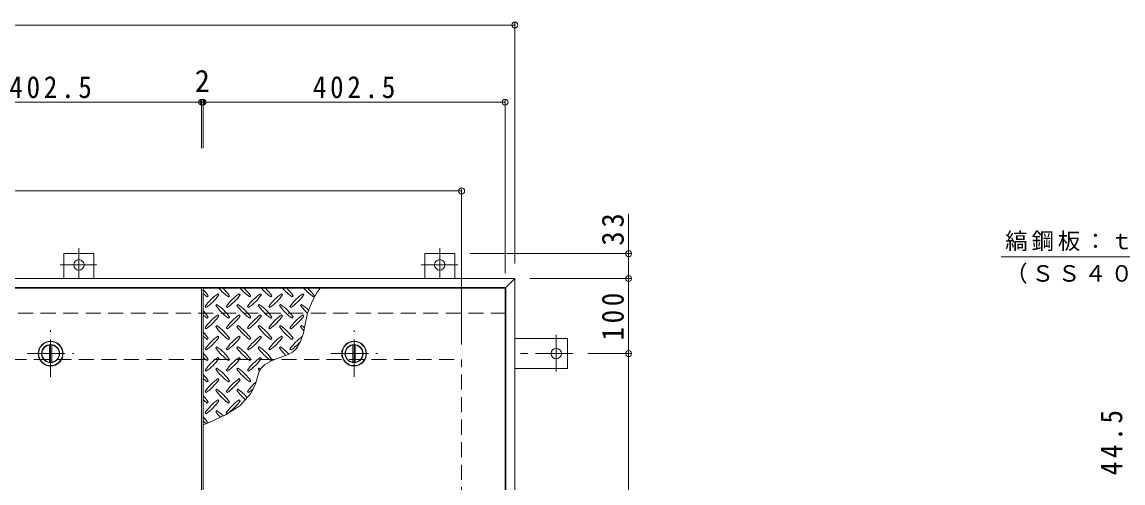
# Model space of a CAD drawing. Units: millimetres at full size, sheet at 1:10, with parts at other scales. Extents: x -2620 to 2735, y -1962 to 1725.
# Drawn here: x -1233 to 234, y 1079 to 1693 of the extents above; entities that cross this region are included whole.
import ezdxf
from ezdxf.enums import TextEntityAlignment as Align

# ---------------------------------------------------------------- set-up
doc = ezdxf.new("R2010")
doc.units = ezdxf.units.MM
doc.header["$LTSCALE"] = 10
doc.header["$PDMODE"] = 32
doc.header["$PDSIZE"] = 8
doc.linetypes.add('CHAIN1', pattern=[8, 5, -1, 1, -1])
doc.linetypes.add('DASHED2', pattern=[3, 2, -1])
for name, color, linetype, lineweight in [('0-1', 2, 'DASHED2', 9), ('0-2', 3, 'Continuous', 9), ('0-3', 2, 'Continuous', 9), ('0-9', 134, 'Continuous', 5), ('0-C', 2, 'Continuous', 9), ('0-E', 3, 'Continuous', 9), ('0-F', 7, 'Continuous', 9), ('D-5', 7, 'Continuous', 9), ('D-F', 7, 'Continuous', 9)]:
    doc.layers.add(name, color=color, linetype=linetype, lineweight=lineweight)
doc.styles.add('ＭＳ ゴシック', font='')
doc.styles.get('ＭＳ ゴシック').set_extended_font_data('MS Gothic')

msp = doc.modelspace()

# ---------------------------------------------------------------- linework, layer by layer
at = {"layer": '0-1'}
for p, q in [((-588.57, 1305.65), (-2206.57, 1305.65)), ((-2147.57, 1243.65), (-647.57, 1243.65)), ((-647.57, 243.65), (-647.57, 1243.65))]:
    msp.add_line(p, q, dxfattribs=at)
at = {"layer": '0-2'}
for p, q in [((-1396.57, 1338.65), (-994.07, 1338.65)), ((-994.07, 1338.65), (-994.07, 148.65)), ((-992.07, 1338.65), (-589.57, 1338.65)), ((-992.07, 1036.51), (-992.07, 1338.65)), ((-589.57, 1338.65), (-589.57, 864.42))]:
    msp.add_line(p, q, dxfattribs=at)
for centre in [(-1195.32, 1251.65), (-790.82, 1251.65)]:
    msp.add_circle(centre, 16.5, dxfattribs=at)
at = {"layer": '0-3'}
for p, q in [((-576.57, 1351.65), (-2218.57, 1351.65)), ((-576.57, 1351.65), (-588.57, 1339.65)), ((-576.57, 135.65), (-576.57, 1351.65)), ((-588.57, 1339.65), (-2206.57, 1339.65)), ((-588.57, 147.65), (-588.57, 1339.65))]:
    msp.add_line(p, q, dxfattribs=at)
at = {"layer": '0-9'}
for p, q in [((-986.57, 1327.17), (-985.16, 1328.59)), ((-971.02, 1330), (-972.43, 1331.42)), ((-958.29, 1327.17), (-956.87, 1328.59)), ((-942.73, 1330), (-944.15, 1331.42)), ((-930, 1327.17), (-928.59, 1328.59)), ((-914.45, 1330), (-915.86, 1331.42)), ((-901.72, 1327.17), (-900.31, 1328.59)), ((-886.16, 1330), (-887.58, 1331.42)), ((-873.44, 1327.17), (-872.02, 1328.59)), ((-857.88, 1330), (-859.29, 1331.42)), ((-845.15, 1327.17), (-843.74, 1328.59)), ((-989.4, 1314.45), (-987.99, 1313.03)), ((-973.85, 1317.28), (-975.26, 1315.86)), ((-961.12, 1314.45), (-959.7, 1313.03)), ((-945.56, 1317.28), (-946.98, 1315.86)), ((-932.83, 1314.45), (-931.42, 1313.03)), ((-917.28, 1317.28), (-918.69, 1315.86)), ((-904.55, 1314.45), (-903.13, 1313.03)), ((-888.99, 1317.28), (-890.41, 1315.86)), ((-876.26, 1314.45), (-874.85, 1313.03)), ((-860.71, 1317.28), (-862.12, 1315.86)), ((-986.57, 1298.89), (-985.16, 1300.31)), ((-971.02, 1301.72), (-972.43, 1303.13)), ((-958.29, 1298.89), (-956.87, 1300.31)), ((-942.73, 1301.72), (-944.15, 1303.13)), ((-930, 1298.89), (-928.59, 1300.31)), ((-914.45, 1301.72), (-915.86, 1303.13)), ((-901.72, 1298.89), (-900.31, 1300.31)), ((-886.16, 1301.72), (-887.58, 1303.13)), ((-873.44, 1298.89), (-872.02, 1300.31)), ((-857.88, 1301.72), (-859.29, 1303.13)), ((-989.4, 1286.16), (-987.99, 1284.75)), ((-973.85, 1288.99), (-975.26, 1287.58)), ((-961.12, 1286.16), (-959.7, 1284.75)), ((-945.56, 1288.99), (-946.98, 1287.58)), ((-932.83, 1286.16), (-931.42, 1284.75)), ((-917.28, 1288.99), (-918.69, 1287.58)), ((-904.55, 1286.16), (-903.13, 1284.75)), ((-888.99, 1288.99), (-890.41, 1287.58)), ((-876.26, 1286.16), (-874.85, 1284.75)), ((-860.71, 1288.99), (-862.12, 1287.58)), ((-986.57, 1270.61), (-985.16, 1272.02)), ((-971.02, 1273.43), (-972.43, 1274.85)), ((-958.29, 1270.61), (-956.87, 1272.02)), ((-942.73, 1273.43), (-944.15, 1274.85)), ((-930, 1270.61), (-928.59, 1272.02)), ((-914.45, 1273.43), (-915.86, 1274.85)), ((-901.72, 1270.61), (-900.31, 1272.02)), ((-886.16, 1273.43), (-887.58, 1274.85)), ((-873.44, 1270.61), (-872.02, 1272.02)), ((-989.4, 1257.88), (-987.99, 1256.46)), ((-973.85, 1260.71), (-975.26, 1259.29)), ((-961.12, 1257.88), (-959.7, 1256.46)), ((-945.56, 1260.71), (-946.98, 1259.29)), ((-932.83, 1257.88), (-931.42, 1256.46)), ((-917.28, 1260.71), (-918.69, 1259.29)), ((-904.55, 1257.88), (-903.13, 1256.46)), ((-888.99, 1260.71), (-890.41, 1259.29)), ((-876.26, 1257.88), (-874.85, 1256.46)), ((-986.57, 1242.32), (-985.16, 1243.74)), ((-971.02, 1245.15), (-972.43, 1246.56)), ((-958.29, 1242.32), (-956.87, 1243.74)), ((-942.73, 1245.15), (-944.15, 1246.56)), ((-930, 1242.32), (-928.59, 1243.74)), ((-914.45, 1245.15), (-915.86, 1246.56)), ((-901.72, 1242.32), (-900.31, 1243.74)), ((-989.4, 1229.59), (-987.99, 1228.18)), ((-973.85, 1232.42), (-975.26, 1231.01)), ((-971.02, 1216.87), (-972.43, 1218.28)), ((-961.12, 1229.59), (-959.7, 1228.18)), ((-945.56, 1232.42), (-946.98, 1231.01)), ((-942.73, 1216.87), (-944.15, 1218.28)), ((-932.83, 1229.59), (-931.42, 1228.18)), ((-917.28, 1232.42), (-918.69, 1231.01)), ((-986.57, 1214.04), (-985.16, 1215.45)), ((-973.85, 1204.14), (-975.26, 1202.72)), ((-958.29, 1214.04), (-956.87, 1215.45)), ((-945.56, 1204.14), (-946.98, 1202.72)), ((-930, 1214.04), (-928.59, 1215.45)), ((-989.4, 1201.31), (-987.99, 1199.9)), ((-971.02, 1188.58), (-972.43, 1190)), ((-961.12, 1201.31), (-959.7, 1199.9)), ((-942.73, 1188.58), (-944.15, 1190)), ((-932.83, 1201.31), (-931.42, 1199.9)), ((-986.57, 1185.75), (-985.16, 1187.17)), ((-973.85, 1175.85), (-975.26, 1174.44)), ((-958.29, 1185.75), (-956.87, 1187.17)), ((-989.4, 1173.03), (-987.99, 1171.61)), ((-961.12, 1173.03), (-959.7, 1171.61))]:
    msp.add_line(p, q, dxfattribs=at)
msp.add_lwpolyline([(-992.07, 1156.73), (-983.8, 1160.06), (-962.05, 1170.02), (-943.09, 1182.18), (-928.68, 1197.96), (-923.1, 1209.31), (-921.96, 1212.79), (-920.2, 1218.94), (-918.31, 1224.93), (-915.86, 1230.4), (-914.01, 1233.19), (-909.73, 1237.3), (-900.13, 1242.4), (-889.16, 1246.3), (-878.49, 1250.49), (-873.09, 1253.65), (-868.25, 1258.03), (-862.16, 1267.65), (-858.22, 1279.23), (-855.86, 1290.66)], dxfattribs=at)
for centre, radius, start, end in [((-1044.2, 1286.52), 72.5, 35.47272, 44.0249), ((-916.22, 1386.22), 72.5, 221.00789, 234.5273), ((-1015.92, 1286.52), 72.5, 35.47272, 45.97511), ((-887.93, 1386.22), 72.5, 221.00789, 234.5273), ((-987.63, 1286.52), 72.5, 35.47272, 45.97511), ((-859.65, 1386.22), 72.5, 221.00789, 234.5273), ((-959.35, 1286.52), 72.5, 35.47272, 45.97511), ((-831.36, 1386.22), 72.5, 221.00789, 234.5273), ((-931.07, 1286.52), 72.5, 35.47272, 45.97511), ((-803.08, 1386.22), 72.5, 221.00789, 234.5273), ((-754.67, 1276.9), 102.13, 142.79805, 172.25462), ((-902.78, 1286.52), 72.5, 35.47272, 45.97511), ((-944.5, 1386.22), 72.5, 228.99213, 234.5273), ((-930.36, 1272.37), 72.5, 125.47272, 144.5273), ((-1030.06, 1372.08), 72.5, 305.47256, 324.5273), ((-902.07, 1272.37), 72.5, 125.47272, 144.5273), ((-1001.78, 1372.08), 72.5, 305.47256, 324.5273), ((-873.79, 1272.37), 72.5, 125.47272, 144.5273), ((-973.49, 1372.08), 72.5, 305.47256, 324.5273), ((-845.51, 1272.37), 72.5, 125.47272, 144.5273), ((-945.21, 1372.08), 72.5, 305.47256, 324.5273), ((-817.22, 1272.37), 72.5, 125.47272, 144.5273), ((-916.92, 1372.08), 72.5, 305.47256, 324.5273), ((-1044.2, 1258.23), 72.5, 35.47272, 44.0249), ((-916.22, 1357.93), 72.5, 215.47258, 234.5273), ((-1015.92, 1258.23), 72.5, 35.47272, 54.5273), ((-887.93, 1357.93), 72.5, 215.47258, 234.5273), ((-987.63, 1258.23), 72.5, 35.47272, 54.5273), ((-859.65, 1357.93), 72.5, 215.47258, 234.5273), ((-959.35, 1258.23), 72.5, 35.47272, 54.5273), ((-831.36, 1357.93), 72.5, 215.47258, 234.5273), ((-931.07, 1258.23), 72.5, 35.47272, 54.5273), ((-803.08, 1357.93), 72.5, 215.47258, 226.69856), ((-902.78, 1258.23), 72.5, 44.94598, 54.5273), ((-944.5, 1357.93), 72.5, 228.99213, 234.5273), ((-930.36, 1244.09), 72.5, 125.47272, 144.5273), ((-1030.06, 1343.79), 72.5, 305.47256, 324.5273), ((-902.07, 1244.09), 72.5, 125.47272, 144.5273), ((-1001.78, 1343.79), 72.5, 305.47256, 324.5273), ((-873.79, 1244.09), 72.5, 125.47272, 144.5273), ((-973.49, 1343.79), 72.5, 305.47256, 324.5273), ((-845.51, 1244.09), 72.5, 125.47272, 144.5273), ((-945.21, 1343.79), 72.5, 305.47256, 324.5273), ((-817.22, 1244.09), 72.5, 125.47272, 144.5273), ((-916.92, 1343.79), 72.5, 305.47256, 324.5273), ((-1044.2, 1229.95), 72.5, 35.47272, 44.0249), ((-916.22, 1329.65), 72.5, 215.47258, 234.5273), ((-1015.92, 1229.95), 72.5, 35.47272, 54.5273), ((-887.93, 1329.65), 72.5, 215.47258, 234.5273), ((-987.63, 1229.95), 72.5, 35.47272, 54.5273), ((-859.65, 1329.65), 72.5, 215.47258, 234.5273), ((-959.35, 1229.95), 72.5, 35.47272, 54.5273), ((-831.36, 1329.65), 72.5, 215.47258, 234.5273), ((-931.07, 1229.95), 72.5, 35.47272, 54.5273), ((-803.08, 1329.65), 72.5, 215.47258, 221.1628), ((-902.78, 1229.95), 72.5, 50.65677, 54.5273), ((-944.5, 1329.65), 72.5, 228.99213, 234.5273), ((-930.36, 1215.81), 72.5, 125.47272, 144.5273), ((-1030.06, 1315.51), 72.5, 305.47256, 324.5273), ((-902.07, 1215.81), 72.5, 125.47272, 144.5273), ((-1001.78, 1315.51), 72.5, 305.47256, 324.52728), ((-873.79, 1215.81), 72.5, 125.47272, 144.5273), ((-973.49, 1315.51), 72.5, 305.47256, 324.52728), ((-845.51, 1215.81), 72.5, 125.47272, 144.5273), ((-945.21, 1315.51), 72.5, 305.47256, 324.52728), ((-817.22, 1215.81), 72.5, 126.00705, 144.5273), ((-916.92, 1315.51), 72.5, 305.47256, 319.2924), ((-1044.2, 1201.66), 72.5, 35.47272, 44.0249), ((-916.22, 1301.37), 72.5, 215.47258, 234.5273), ((-1015.92, 1201.66), 72.5, 35.47272, 54.5273), ((-887.93, 1301.37), 72.5, 215.47258, 234.5273), ((-987.63, 1201.66), 72.5, 35.47272, 54.5273), ((-859.65, 1301.37), 72.5, 215.47258, 234.5273), ((-959.35, 1201.66), 72.5, 35.47272, 54.5273), ((-831.36, 1301.37), 72.5, 215.47258, 225.99713), ((-931.07, 1201.66), 72.5, 42.74814, 54.5273), ((-944.5, 1301.37), 72.5, 228.99213, 234.5273), ((-930.36, 1187.52), 72.5, 125.47272, 144.5273), ((-1030.06, 1287.22), 72.5, 305.47256, 324.5273), ((-902.07, 1187.52), 72.5, 125.47272, 144.5273), ((-1001.78, 1287.22), 72.5, 305.47256, 324.5273), ((-873.79, 1187.52), 72.5, 125.47272, 144.5273), ((-973.49, 1287.22), 72.5, 305.47256, 324.5273), ((-1044.2, 1173.38), 72.5, 35.47272, 44.0249), ((-944.5, 1273.08), 72.5, 228.99213, 234.5273), ((-930.36, 1159.24), 72.5, 125.47272, 144.5273), ((-916.22, 1273.08), 72.5, 215.47258, 234.5273), ((-1015.92, 1173.38), 72.5, 35.47272, 54.5273), ((-902.07, 1159.24), 72.5, 125.47272, 144.5273), ((-887.93, 1273.08), 72.5, 215.47258, 234.5273), ((-987.63, 1173.38), 72.5, 35.47272, 54.5273), ((-859.65, 1273.08), 72.5, 215.47258, 218.03572), ((-959.35, 1173.38), 72.5, 52.70831, 54.5273), ((-1030.06, 1258.94), 72.5, 305.47256, 324.5273), ((-1015.92, 1145.09), 72.5, 35.47272, 54.5273), ((-1001.78, 1258.94), 72.5, 305.47256, 324.5273), ((-987.63, 1145.09), 72.5, 41.35275, 54.5273), ((-873.79, 1159.24), 72.5, 131.38763, 144.5273), ((-973.49, 1258.94), 72.5, 305.47256, 311.59831), ((-1044.2, 1145.09), 72.5, 35.47272, 44.0249), ((-944.5, 1244.8), 72.5, 228.99213, 234.5273), ((-930.36, 1130.95), 72.5, 125.47272, 144.5273), ((-1030.06, 1230.65), 72.5, 305.47256, 324.5273), ((-916.22, 1244.8), 72.5, 215.47258, 234.5273), ((-902.07, 1130.95), 72.5, 125.47272, 144.5273), ((-1001.78, 1230.65), 72.5, 305.47256, 324.5273), ((-887.93, 1244.8), 72.5, 215.47258, 228.77962), ((-916.22, 1216.51), 72.5, 215.47258, 223.25978), ((-1015.92, 1116.81), 72.5, 45.57452, 54.5273), ((-1044.2, 1116.81), 72.5, 35.94795, 44.0249), ((-944.5, 1216.51), 72.5, 228.99213, 233.25279)]:
    msp.add_arc(centre, radius, start, end, dxfattribs=at)
at = {"layer": '0-C', "linetype": 'CHAIN1'}
for p, q in [((-1195.32, 1220.65), (-1195.32, 1282.65)), ((-790.82, 1220.65), (-790.82, 1282.65)), ((-1226.32, 1251.65), (-1164.32, 1251.65)), ((-821.82, 1251.65), (-759.82, 1251.65))]:
    msp.add_line(p, q, dxfattribs=at)
at = {"layer": '0-C'}
for p, q in [((-1196.82, 1263.05), (-1196.82, 1240.24)), ((-1193.82, 1263.05), (-1193.82, 1240.24)), ((-792.32, 1263.05), (-792.32, 1240.24)), ((-789.32, 1263.05), (-789.32, 1240.24))]:
    msp.add_line(p, q, dxfattribs=at)
for centre, radius in [((-1195.32, 1251.65), 16), ((-1195.32, 1251.65), 12), ((-1195.32, 1251.65), 11.5), ((-790.82, 1251.65), 16), ((-790.82, 1251.65), 12), ((-790.82, 1251.65), 11.5)]:
    msp.add_circle(centre, radius, dxfattribs=at)
at = {"layer": '0-E'}
for p, q in [((-1177.57, 1351.65), (-1177.57, 1384.85)), ((-1177.57, 1384.85), (-1137.57, 1384.85)), ((-1137.57, 1351.65), (-1137.57, 1384.85)), ((-696.57, 1384.85), (-656.57, 1384.85)), ((-696.57, 1351.65), (-696.57, 1384.85)), ((-656.57, 1351.65), (-656.57, 1384.85)), ((-576.57, 1271.65), (-506.37, 1271.65)), ((-506.37, 1271.65), (-506.37, 1231.65)), ((-576.57, 1231.65), (-506.37, 1231.65))]:
    msp.add_line(p, q, dxfattribs=at)
at = {"layer": '0-E', "linetype": 'CHAIN1'}
for p, q in [((-1157.57, 1392), (-1157.57, 1351.85)), ((-676.57, 1392), (-676.57, 1351.85)), ((-1182.41, 1369.85), (-1133.53, 1369.85)), ((-701.41, 1369.85), (-652.53, 1369.85)), ((-521.37, 1276.49), (-521.37, 1227.6)), ((-499.21, 1251.65), (-576.57, 1251.65))]:
    msp.add_line(p, q, dxfattribs=at)
at = {"layer": '0-E'}
for centre in [(-1157.57, 1369.85), (-676.57, 1369.85), (-521.37, 1251.65)]:
    msp.add_circle(centre, 7, dxfattribs=at)
at = {"layer": '0-F'}
for p, q in [((-2218.57, 1689.36), (-576.57, 1689.36)), ((-576.57, 1692.36), (-576.57, 1371.65)), ((-1396.57, 1586.57), (-994.07, 1586.57)), ((-994.07, 1589.57), (-994.07, 1525.5)), ((-994.07, 1586.57), (-992.07, 1586.57)), ((-992.07, 1589.57), (-992.07, 1525.5)), ((-992.07, 1586.57), (-589.57, 1586.57)), ((-589.57, 1589.57), (-589.57, 1358.65)), ((-2147.57, 1468.36), (-647.57, 1468.36)), ((-647.57, 1471.36), (-647.57, 1263.65)), ((-425.04, 1384.85), (-425.04, 1438.01)), ((-422.04, 1384.85), (-636.57, 1384.85)), ((-425.04, 1351.65), (-425.04, 1384.85)), ((-422.04, 1351.65), (-556.57, 1351.65)), ((-425.04, 1351.65), (-425.04, 1251.65)), ((-422.04, 1251.65), (-479.21, 1251.65)), ((-425.04, 1251.65), (-425.04, 743.65))]:
    msp.add_line(p, q, dxfattribs=at)
for p in [(-576.57, 1689.36), (-994.07, 1586.57), (-992.07, 1586.57), (-589.57, 1586.57), (-647.57, 1468.36), (-425.04, 1384.85), (-425.04, 1351.65), (-425.04, 1251.65)]:
    msp.add_point(p, dxfattribs=at)
at = {"layer": 'D-5'}
msp.add_line((71.57, 1380.7), (391.39, 1380.7), dxfattribs=at)

# ---------------------------------------------------------------- texts
at = {"layer": '0-F', "color": 2, "style": 'ＭＳ ゴシック'}
msp.add_text('2', height=29.33, dxfattribs=at).set_placement((-1003.07, 1591.57), align=Align.BOTTOM_LEFT)
at = {"layer": '0-F', "color": 2, "char_height": 29.33, "attachment_point": 7, "style": 'ＭＳ ゴシック'}
for insert in [(-1250.32, 1591.57), (-845.82, 1591.57)]:
    msp.add_mtext('\\T1.28;\\W0.9;402.5', dxfattribs=dict(at, insert=insert))
at = {"layer": '0-F', "color": 2, "char_height": 29.33, "attachment_point": 7, "rotation": 90, "style": 'ＭＳ ゴシック'}
for s, insert in [('\\T1.27;\\W0.95;33', (-431.04, 1395.51)), ('\\T1.27;\\W0.9;100', (-431.04, 1269.15))]:
    msp.add_mtext(s, dxfattribs=dict(at, insert=insert))
at = {"layer": 'D-5', "char_height": 21.99, "attachment_point": 7, "style": 'ＭＳ ゴシック'}
for s, insert in [('\\T1.17;縞鋼板：ｔ＝４．５', (76.9, 1388.24)), ('\\T1.17;（ＳＳ４００）', (76.9, 1344.58))]:
    msp.add_mtext(s, dxfattribs=dict(at, insert=insert))
at = {"layer": 'D-F', "color": 2, "insert": (233.44, 1089.53), "char_height": 29.33, "attachment_point": 7, "rotation": 90, "style": 'ＭＳ ゴシック'}
msp.add_mtext('\\T1.28;\\W0.9;44.5', dxfattribs=at)

doc.saveas('drawing.dxf')
